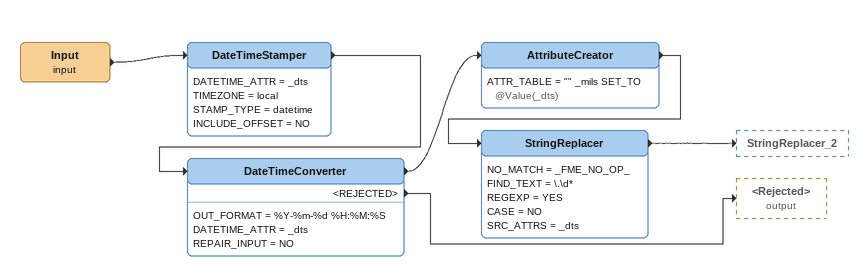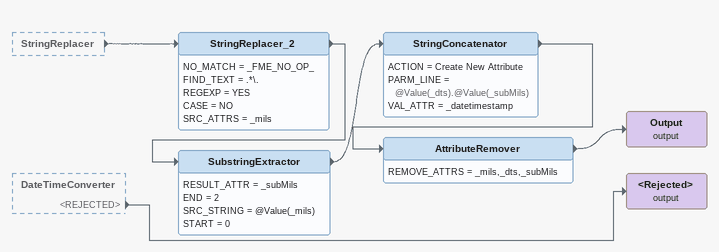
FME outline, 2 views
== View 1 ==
Input (input)
    -> DateTimeStamper
DateTimeStamper
    DATETIME_ATTR = _dts
    TIMEZONE = local
    STAMP_TYPE = datetime
    INCLUDE_OFFSET = NO
    -> DateTimeConverter
DateTimeConverter
    OUT_FORMAT = %Y-%m-%d %H:%M:%S
    DATETIME_ATTR = _dts
    REPAIR_INPUT = NO
    -> AttributeCreator
    <REJECTED> -> <Rejected> (output)
AttributeCreator
    ATTR_TABLE = "" _mils SET_TO @Value(_dts)
    -> StringReplacer
StringReplacer
    NO_MATCH = _FME_NO_OP_
    FIND_TEXT = \.\d*
    REGEXP = YES
    CASE = NO
    SRC_ATTRS = _dts
    -> StringReplacer_2

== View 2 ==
StringReplacer [outside]
    -> StringReplacer_2
DateTimeConverter [outside]
    <REJECTED> -> <Rejected> (output)
StringReplacer_2
    NO_MATCH = _FME_NO_OP_
    FIND_TEXT = .*\.
    REGEXP = YES
    CASE = NO
    SRC_ATTRS = _mils
    -> SubstringExtractor
SubstringExtractor
    RESULT_ATTR = _subMils
    END = 2
    SRC_STRING = @Value(_mils)
    START = 0
    -> StringConcatenator
StringConcatenator
    ACTION = Create New Attribute
    PARM_LINE = @Value(_dts).@Value(_subMils)
    VAL_ATTR = _datetimestamp
    -> AttributeRemover
AttributeRemover
    REMOVE_ATTRS = _mils,_dts,_subMils
    -> Output (output)
Output (output)
<Rejected> (output)
